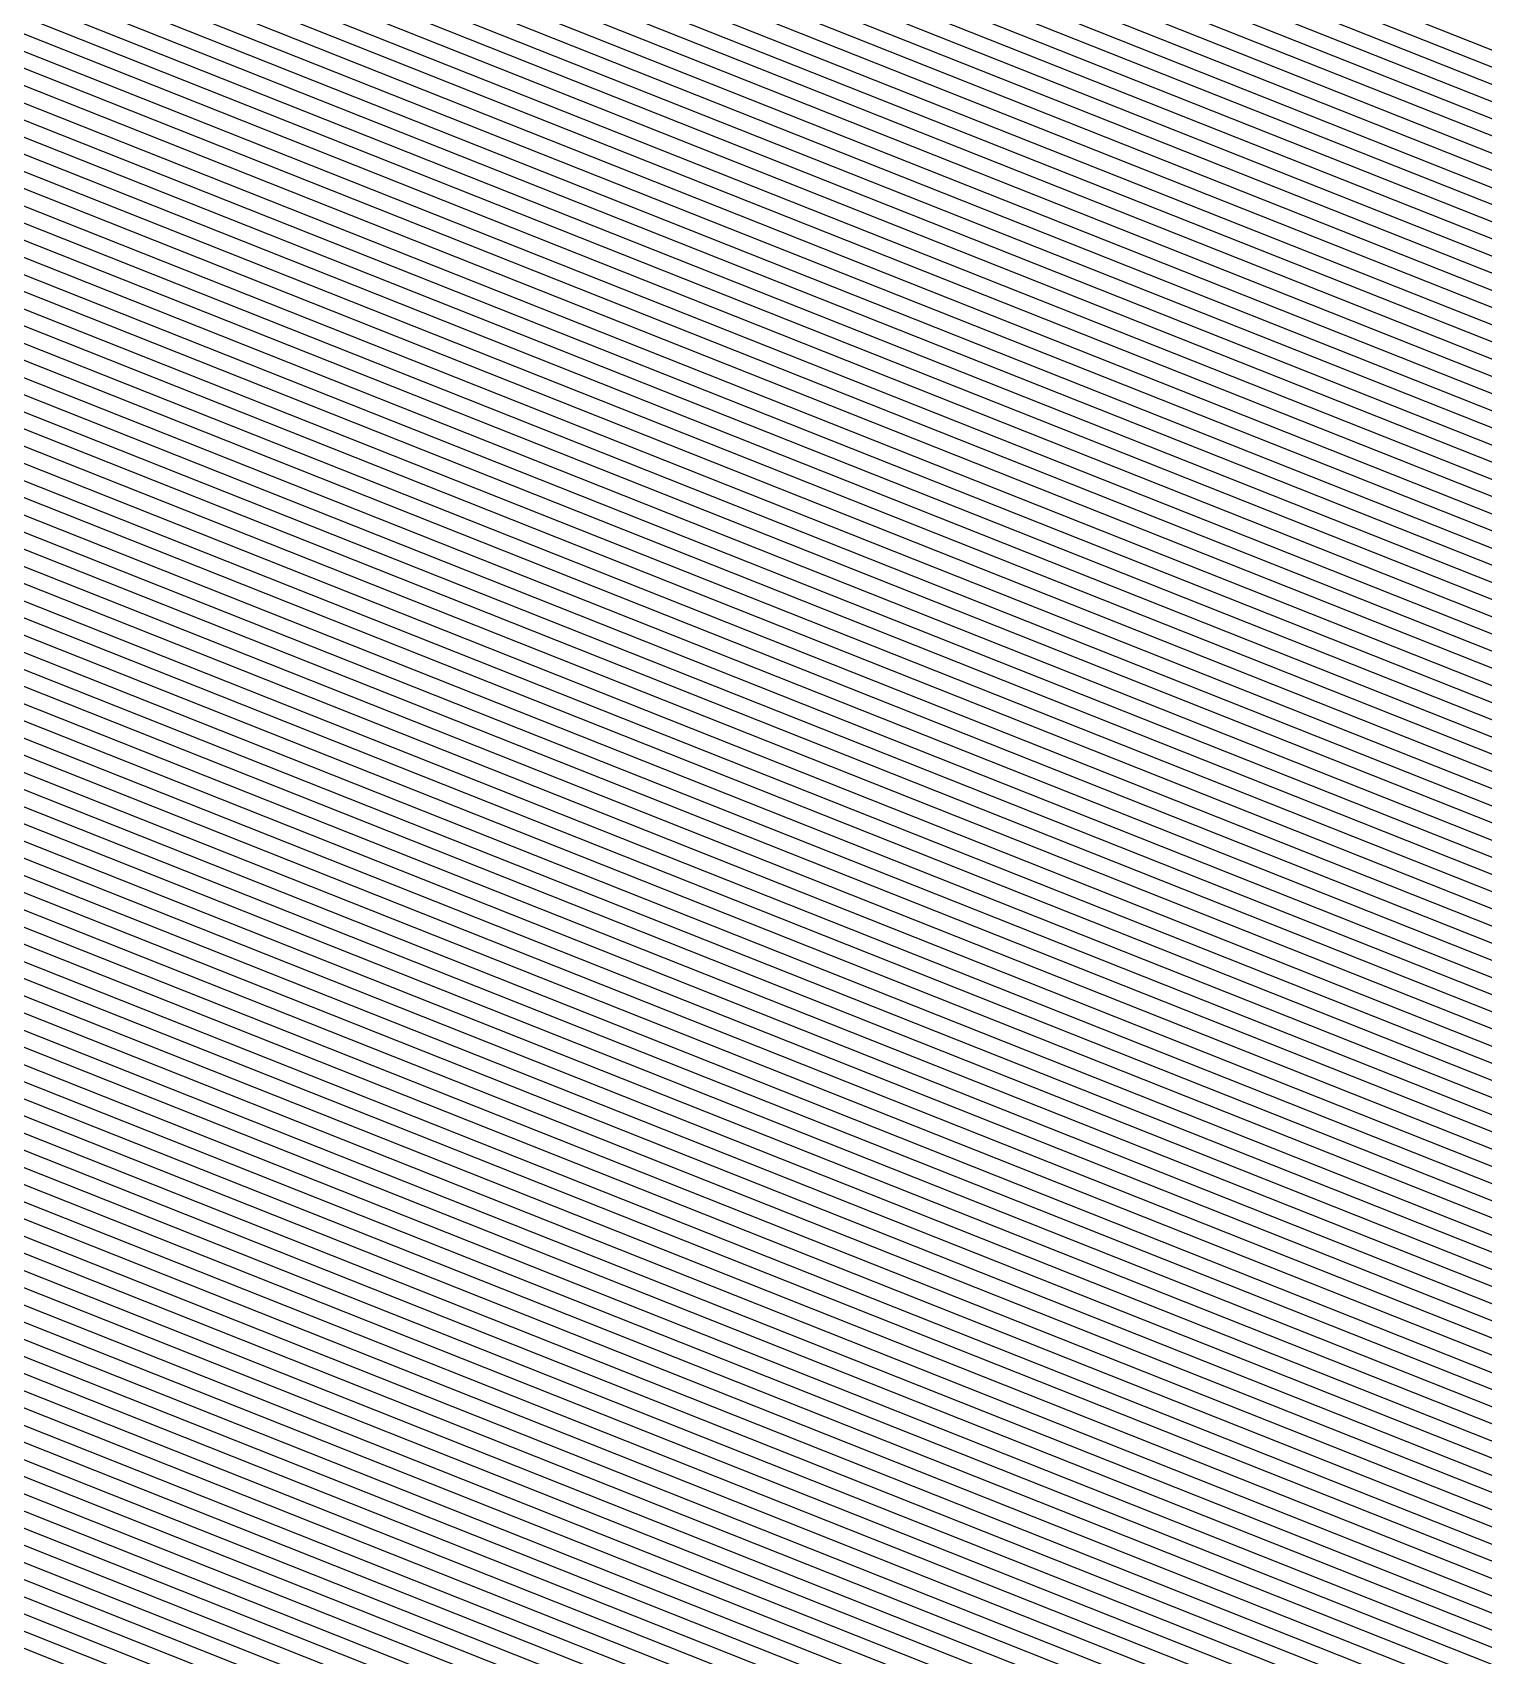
# Model space of a CAD drawing. Extents: x 7084 to 11035, y 13750 to 16729.
# Drawn here: x 8488.24 to 8531.48, y 14635.54 to 14683.9 of the extents above; entities that cross this region are included whole.
import ezdxf

# ---------------------------------------------------------------- set-up
doc = ezdxf.new("R2010")
doc.units = 0
doc.layers.add('Default', color=7, linetype='Continuous')

msp = doc.modelspace()

# ---------------------------------------------------------------- linework, layer by layer
at = {"layer": 'Default'}
for points in [[(9192.316, 15790.667), (9292.677, 15787.531), (9349.13, 15767.668), (9406.628, 15745.714), (9714.14, 15827.419), (9871.999, 15784.557), (10032.558, 15574.845), (10046.165, 15397.816), (10045.119, 15273.411), (10007.484, 15110.324), (9977.549, 14609.195), (9944.096, 14555.879), (9644.748, 14446.938), (9545.433, 14413.484), (9412.664, 14415.575), (9309.253, 14309.357), (8939.15, 14369.275), (8914.658, 14549.028), (8809.07, 14566.8), (8729.617, 14568.891), (8664.801, 14568.891), (8626.12, 14581.436), (8310.445, 14706.718)], [(9349.509, 15765.546), (9407.956, 15743.23), (9711.235, 15823.811), (9871.697, 15780.242), (10030.046, 15573.417), (10043.466, 15398.824), (10042.403, 15272.367), (10004.148, 15106.593), (9974.625, 14612.36), (9940.62, 14558.165), (9645.391, 14450.723), (9544.439, 14416.718), (9409.481, 14418.843), (9307.493, 14314.087), (8942.484, 14373.18), (8918.329, 14550.459), (8811.001, 14568.525), (8730.238, 14570.65), (8664.354, 14570.65), (8625.035, 14583.402), (8313.704, 14706.96)], [(9710.267, 15822.608), (9871.596, 15778.804), (10029.209, 15572.94), (10042.566, 15399.159), (10041.498, 15272.02), (10003.035, 15105.349), (9973.65, 14613.415), (9939.461, 14558.927), (9645.606, 14451.985), (9544.108, 14417.796), (9408.421, 14419.933), (9306.907, 14315.664), (8943.595, 14374.482), (8919.553, 14550.937), (8811.644, 14569.099), (8730.446, 14571.236), (8664.205, 14571.236), (8624.674, 14584.057), (8314.79, 14707.04)], [(9291.208, 15782.745), (9350.142, 15762.009), (9410.168, 15739.09), (9706.395, 15817.797), (9871.193, 15773.051), (10025.86, 15571.035), (10038.968, 15400.503), (10037.876, 15270.629), (9998.587, 15100.374), (9969.75, 14617.635), (9934.826, 14561.975), (9646.464, 14457.031), (9542.783, 14422.107), (9404.178, 14424.29), (9304.562, 14321.97), (8948.041, 14379.689), (8924.448, 14552.845), (8814.218, 14571.399), (8731.274, 14573.582), (8663.608, 14573.582), (8623.227, 14586.678), (8319.136, 14707.363)], [(9170.265, 15773.239), (9287.169, 15769.585), (9352.927, 15746.448), (9419.904, 15720.875), (9685.097, 15791.337), (9868.977, 15741.41), (10007.441, 15560.557), (10019.175, 15407.89), (10017.957, 15262.978), (9974.119, 15073.009), (9948.303, 14640.843), (9909.335, 14578.738), (9651.182, 14484.789), (9535.496, 14445.821), (9380.842, 14448.257), (9291.662, 14356.656), (8972.491, 14408.328), (8951.369, 14563.344), (8828.377, 14584.046), (8735.828, 14586.481), (8660.327, 14586.481), (8615.271, 14601.094), (8343.037, 14709.136)], [(9353.434, 15743.619), (9421.674, 15717.564), (9681.225, 15786.526), (9868.574, 15735.657), (10004.092, 15558.652), (10015.577, 15409.233), (10014.336, 15261.587), (9969.67, 15068.034), (9944.404, 14645.063), (9904.701, 14581.786), (9652.04, 14489.836), (9534.171, 14450.133), (9376.599, 14452.614), (9289.317, 14362.963), (8976.936, 14413.535), (8956.264, 14565.253), (8830.951, 14586.345), (8736.656, 14588.827), (8659.731, 14588.827), (8613.824, 14603.716), (8347.382, 14709.458)], [(8349.555, 14709.619), (8613.101, 14605.026), (8659.433, 14589.999), (8737.07, 14589.999), (8832.238, 14587.495), (8958.712, 14566.207), (8979.159, 14416.139), (9288.144, 14366.116), (9374.478, 14454.793), (9533.509, 14452.288), (9652.469, 14492.359), (9902.383, 14583.31), (9942.454, 14647.173), (9967.445, 15065.546), (10012.525, 15260.892), (10013.777, 15409.905), (10002.418, 15557.7), (9868.373, 15732.78), (9679.289, 15784.121), (9422.559, 15715.908), (9353.687, 15742.204)], [(9871.898, 15783.119), (10031.721, 15574.369), (10045.265, 15398.152), (10044.214, 15273.063), (10006.372, 15109.08), (9976.574, 14610.25), (9942.937, 14556.641), (9644.962, 14448.199), (9545.101, 14414.562), (9411.603, 14416.664), (9308.666, 14310.934), (8940.261, 14370.577), (8915.882, 14549.505), (8809.713, 14567.375), (8729.824, 14569.477), (8664.652, 14569.477), (8625.759, 14582.091), (8311.531, 14706.799)], [(9353.813, 15741.497), (9423.001, 15715.08), (9678.32, 15782.918), (9868.272, 15731.342), (10001.58, 15557.224), (10012.878, 15410.241), (10011.62, 15260.544), (9966.333, 15064.302), (9941.479, 14648.228), (9901.225, 14584.072), (9652.684, 14493.621), (9533.178, 14453.366), (9373.417, 14455.882), (9287.558, 14367.692), (8980.27, 14417.44), (8959.935, 14566.685), (8832.882, 14588.07), (8737.277, 14590.586), (8659.283, 14590.586), (8612.739, 14605.681), (8350.641, 14709.7)], [(9871.797, 15781.68), (10030.884, 15573.893), (10044.366, 15398.488), (10043.309, 15272.715), (10005.26, 15107.837), (9975.6, 14611.305), (9941.778, 14557.403), (9645.177, 14449.461), (9544.77, 14415.64), (9410.542, 14417.754), (9308.08, 14312.511), (8941.373, 14371.879), (8917.105, 14549.982), (8810.357, 14567.95), (8730.031, 14570.064), (8664.503, 14570.064), (8625.397, 14582.746), (8312.617, 14706.879)], [(9353.94, 15740.79), (9423.444, 15714.252), (9677.352, 15781.715), (9868.171, 15729.904), (10000.743, 15556.747), (10011.978, 15410.576), (10010.714, 15260.196), (9965.221, 15063.059), (9940.504, 14649.283), (9900.066, 14584.834), (9652.898, 14494.883), (9532.846, 14454.444), (9372.356, 14456.972), (9286.971, 14369.269), (8981.382, 14418.742), (8961.159, 14567.162), (8833.525, 14588.645), (8737.484, 14591.172), (8659.134, 14591.172), (8612.377, 14606.337), (8351.728, 14709.781)], [(9354.193, 15739.375), (9424.329, 15712.596), (9675.416, 15779.31), (9867.97, 15727.027), (9999.069, 15555.795), (10010.179, 15411.248), (10008.904, 15259.501), (9962.997, 15060.571), (9938.555, 14651.393), (9897.748, 14586.358), (9653.327, 14497.406), (9532.184, 14456.6), (9370.235, 14459.15), (9285.798, 14372.422), (8983.605, 14421.346), (8963.606, 14568.116), (8834.812, 14589.795), (8737.898, 14592.345), (8658.836, 14592.345), (8611.654, 14607.647), (8353.901, 14709.942)], [(9354.32, 15738.668), (9424.771, 15711.768), (9674.448, 15778.107), (9867.869, 15725.589), (9998.231, 15555.319), (10009.279, 15411.584), (10007.998, 15259.153), (9961.885, 15059.327), (9937.58, 14652.447), (9896.59, 14587.12), (9653.541, 14498.668), (9531.853, 14457.678), (9369.174, 14460.24), (9285.212, 14373.999), (8984.716, 14422.648), (8964.83, 14568.594), (8835.456, 14590.369), (8738.105, 14592.931), (8658.687, 14592.931), (8611.292, 14608.302), (8354.987, 14710.022)], [(9871.495, 15777.366), (10028.372, 15572.464), (10041.667, 15399.495), (10040.592, 15271.672), (10001.923, 15104.105), (9972.675, 14614.47), (9938.302, 14559.689), (9645.82, 14453.246), (9543.777, 14418.874), (9407.36, 14421.022), (9306.321, 14317.241), (8944.707, 14375.784), (8920.776, 14551.414), (8812.288, 14569.674), (8730.653, 14571.823), (8664.055, 14571.823), (8624.312, 14584.712), (8315.877, 14707.121)], [(9160.71, 15765.686), (9284.782, 15761.809), (9354.573, 15737.253), (9425.656, 15710.112), (9672.512, 15775.702), (9867.668, 15722.712), (9996.557, 15554.366), (10007.48, 15412.255), (10006.187, 15258.457), (9959.66, 15056.84), (9935.63, 14654.557), (9894.272, 14588.644), (9653.97, 14501.191), (9531.19, 14459.834), (9367.053, 14462.418), (9284.039, 14377.152), (8986.939, 14425.251), (8967.278, 14569.548), (8836.743, 14591.519), (8738.519, 14594.104), (8658.389, 14594.104), (8610.569, 14609.613), (8357.16, 14710.184)], [(9284.599, 15761.211), (9354.7, 15736.546), (9426.099, 15709.284), (9671.544, 15774.499), (9867.567, 15721.274), (9995.72, 15553.89), (10006.58, 15412.591), (10005.282, 15258.11), (9958.548, 15055.596), (9934.655, 14655.612), (9893.114, 14589.406), (9654.185, 14502.453), (9530.859, 14460.912), (9365.992, 14463.508), (9283.453, 14378.729), (8988.05, 14426.553), (8968.501, 14570.025), (8837.387, 14592.094), (8738.726, 14594.69), (8658.24, 14594.69), (8610.208, 14610.268), (8358.246, 14710.264)], [(9284.415, 15760.613), (9354.826, 15735.838), (9426.541, 15708.456), (9670.576, 15773.296), (9867.466, 15719.836), (9994.882, 15553.414), (10005.68, 15412.927), (10004.377, 15257.762), (9957.436, 15054.352), (9933.68, 14656.667), (9891.955, 14590.168), (9654.399, 14503.715), (9530.528, 14461.989), (9364.931, 14464.597), (9282.867, 14380.305), (8989.161, 14427.855), (8969.725, 14570.502), (8838.03, 14592.669), (8738.933, 14595.277), (8658.091, 14595.277), (8609.846, 14610.924), (8359.333, 14710.345)], [(9284.232, 15760.015), (9354.953, 15735.131), (9426.984, 15707.628), (9669.608, 15772.094), (9867.365, 15718.398), (9994.045, 15552.937), (10004.781, 15413.263), (10003.471, 15257.414), (9956.324, 15053.108), (9932.705, 14657.722), (9890.796, 14590.93), (9654.614, 14504.976), (9530.197, 14463.067), (9363.871, 14465.687), (9282.28, 14381.882), (8990.273, 14429.156), (8970.949, 14570.98), (8838.674, 14593.244), (8739.14, 14595.863), (8657.941, 14595.863), (8609.484, 14611.579), (8360.419, 14710.425)], [(9871.092, 15771.613), (10025.023, 15570.559), (10038.068, 15400.838), (10036.971, 15270.281), (9997.474, 15099.13), (9968.776, 14618.69), (9933.668, 14562.737), (9646.678, 14458.293), (9542.452, 14423.185), (9403.117, 14425.379), (9303.975, 14323.547), (8949.152, 14380.991), (8925.671, 14553.323), (8814.862, 14571.974), (8731.481, 14574.168), (8663.459, 14574.168), (8622.865, 14587.333), (8320.222, 14707.443)], [(9284.048, 15759.416), (9355.079, 15734.424), (9427.426, 15706.8), (9668.64, 15770.891), (9867.265, 15716.959), (9993.208, 15552.461), (10003.881, 15413.599), (10002.566, 15257.066), (9955.211, 15051.864), (9931.731, 14658.777), (9889.638, 14591.692), (9654.828, 14506.238), (9529.866, 14464.145), (9362.81, 14466.776), (9281.694, 14383.459), (8991.384, 14430.458), (8972.172, 14571.457), (8839.317, 14593.819), (8739.347, 14596.449), (8657.792, 14596.449), (8609.123, 14612.234), (8361.505, 14710.506)], [(9283.864, 15758.818), (9355.206, 15733.717), (9427.869, 15705.973), (9667.672, 15769.688), (9867.164, 15715.521), (9992.371, 15551.985), (10002.982, 15413.934), (10001.66, 15256.719), (9954.099, 15050.62), (9930.756, 14659.832), (9888.479, 14592.454), (9655.043, 14507.5), (9529.534, 14465.223), (9361.749, 14467.865), (9281.108, 14385.035), (8992.495, 14431.76), (8973.396, 14571.934), (8839.961, 14594.393), (8739.554, 14597.036), (8657.643, 14597.036), (8608.761, 14612.889), (8362.592, 14710.587)], [(9870.891, 15768.736), (10023.349, 15569.606), (10036.269, 15401.51), (10035.16, 15269.585), (9995.25, 15096.642), (9966.826, 14620.8), (9931.35, 14564.261), (9647.107, 14460.817), (9541.789, 14425.341), (9400.996, 14427.558), (9302.803, 14326.7), (8951.375, 14383.594), (8928.119, 14554.277), (8816.149, 14573.123), (8731.895, 14575.341), (8663.161, 14575.341), (8622.142, 14588.644), (8322.395, 14707.605)], [(9283.497, 15757.622), (9355.459, 15732.302), (9428.754, 15704.317), (9665.735, 15767.283), (9866.963, 15712.645), (9990.696, 15551.032), (10001.182, 15414.606), (9999.85, 15256.023), (9951.875, 15048.133), (9928.806, 14661.942), (9886.162, 14593.978), (9655.472, 14510.023), (9528.872, 14467.379), (9359.628, 14470.044), (9279.935, 14388.188), (8994.718, 14434.363), (8975.844, 14572.888), (8841.248, 14595.543), (8739.968, 14598.208), (8657.345, 14598.208), (8608.038, 14614.2), (8364.765, 14710.748)], [(9870.689, 15765.86), (10021.674, 15568.654), (10034.469, 15402.182), (10033.349, 15268.89), (9993.026, 15094.154), (9964.876, 14622.91), (9929.033, 14565.785), (9647.536, 14463.34), (9541.127, 14427.497), (9398.874, 14429.737), (9301.63, 14329.854), (8953.598, 14386.198), (8930.566, 14555.232), (8817.436, 14574.273), (8732.309, 14576.513), (8662.862, 14576.513), (8621.419, 14589.955), (8324.568, 14707.766)], [(9663.799, 15764.877), (9866.761, 15709.768), (9989.022, 15550.08), (9999.383, 15415.278), (9998.039, 15255.328), (9949.651, 15045.645), (9926.856, 14664.052), (9883.844, 14595.502), (9655.901, 14512.547), (9528.209, 14469.535), (9357.506, 14472.223), (9278.762, 14391.342), (8996.941, 14436.967), (8978.291, 14573.843), (8842.535, 14596.693), (8740.382, 14599.381), (8657.047, 14599.381), (8607.314, 14615.511), (8366.937, 14710.909)], [(9870.589, 15764.421), (10020.837, 15568.178), (10033.57, 15402.517), (10032.444, 15268.542), (9991.914, 15092.911), (9963.901, 14623.964), (9927.874, 14566.546), (9647.751, 14464.602), (9540.796, 14428.575), (9397.814, 14430.826), (9301.044, 14331.43), (8954.709, 14387.5), (8931.79, 14555.709), (8818.08, 14574.848), (8732.516, 14577.1), (8662.713, 14577.1), (8621.057, 14590.61), (8325.654, 14707.846)], [(9282.946, 15755.827), (9355.839, 15730.18), (9430.081, 15701.833), (9662.831, 15763.674), (9866.66, 15708.33), (9988.185, 15549.603), (9998.483, 15415.613), (9997.133, 15254.98), (9948.538, 15044.401), (9925.881, 14665.107), (9882.686, 14596.264), (9656.115, 14513.808), (9527.878, 14470.613), (9356.446, 14473.312), (9278.176, 14392.918), (8998.052, 14438.269), (8979.515, 14574.32), (8843.179, 14597.268), (8740.589, 14599.967), (8656.898, 14599.967), (8606.953, 14616.166), (8368.024, 14710.99)], [(9870.488, 15762.983), (10020, 15567.701), (10032.67, 15402.853), (10031.538, 15268.194), (9990.801, 15091.667), (9962.926, 14625.019), (9926.715, 14567.308), (9647.965, 14465.863), (9540.464, 14429.653), (9396.753, 14431.916), (9300.457, 14333.007), (8955.82, 14388.802), (8933.014, 14556.186), (8818.723, 14575.423), (8732.723, 14577.686), (8662.564, 14577.686), (8620.696, 14591.265), (8326.741, 14707.927)], [(9282.763, 15755.229), (9355.966, 15729.473), (9430.524, 15701.005), (9661.863, 15762.472), (9866.56, 15706.892), (9987.347, 15549.127), (9997.584, 15415.949), (9996.228, 15254.632), (9947.426, 15043.157), (9924.906, 14666.161), (9881.527, 14597.026), (9656.33, 14515.07), (9527.547, 14471.69), (9355.385, 14474.402), (9277.59, 14394.495), (8999.164, 14439.571), (8980.738, 14574.797), (8843.822, 14597.843), (8740.796, 14600.554), (8656.748, 14600.554), (8606.591, 14616.821), (8369.11, 14711.07)], [(9870.387, 15761.545), (10019.162, 15567.225), (10031.77, 15403.189), (10030.633, 15267.847), (9989.689, 15090.423), (9961.951, 14626.074), (9925.557, 14568.07), (9648.18, 14467.125), (9540.133, 14430.73), (9395.692, 14433.005), (9299.871, 14334.583), (8956.932, 14390.103), (8934.237, 14556.663), (8819.367, 14575.998), (8732.93, 14578.272), (8662.415, 14578.272), (8620.334, 14591.92), (8327.827, 14708.008)], [(9282.029, 15752.836), (9356.472, 15726.643), (9432.294, 15697.693), (9657.991, 15757.661), (9866.157, 15701.139), (9983.998, 15547.222), (9993.985, 15417.292), (9992.606, 15253.241), (9942.977, 15038.182), (9921.007, 14670.381), (9876.892, 14600.073), (9657.188, 14520.117), (9526.222, 14476.002), (9351.142, 14478.759), (9275.244, 14400.801), (9003.609, 14444.778), (8985.633, 14576.706), (8846.396, 14600.142), (8741.624, 14602.899), (8656.152, 14602.899), (8605.144, 14619.442), (8373.456, 14711.393)], [(9281.845, 15752.238), (9356.599, 15725.936), (9432.737, 15696.865), (9657.023, 15756.458), (9866.056, 15699.701), (9983.161, 15546.746), (9993.085, 15417.628), (9991.701, 15252.893), (9941.865, 15036.938), (9920.032, 14671.436), (9875.734, 14600.835), (9657.402, 14521.378), (9525.891, 14477.08), (9350.081, 14479.849), (9274.658, 14402.378), (9004.721, 14446.079), (8986.857, 14577.183), (8847.04, 14600.717), (8741.831, 14603.486), (8656.003, 14603.486), (8604.783, 14620.098), (8374.542, 14711.473)], [(8375.629, 14711.554), (8604.421, 14620.753), (8655.854, 14604.072), (8742.038, 14604.072), (8847.684, 14601.292), (8988.081, 14577.661), (9005.832, 14447.381), (9274.071, 14403.955), (9349.021, 14480.938), (9525.56, 14478.158), (9657.616, 14522.64), (9874.575, 14601.597), (9919.057, 14672.491), (9940.753, 15035.694), (9990.796, 15252.546), (9992.186, 15417.964), (9982.324, 15546.27), (9865.955, 15698.262), (9656.055, 15755.255), (9433.179, 15696.037), (9356.725, 15725.229), (9281.661, 15751.64)], [(8333.259, 14708.411), (8618.526, 14595.197), (8661.669, 14581.204), (8733.965, 14581.204), (8822.585, 14578.872), (8940.356, 14559.049), (8962.489, 14396.612), (9296.939, 14342.467), (9390.389, 14438.452), (9538.477, 14436.12), (9649.252, 14473.434), (9919.763, 14571.88), (9957.077, 14631.349), (9984.128, 15084.204), (10026.106, 15266.108), (10027.272, 15404.868), (10014.976, 15564.844), (9869.884, 15754.354)], [(9281.478, 15751.042), (9356.852, 15724.521), (9433.622, 15695.209), (9655.086, 15754.052), (9865.855, 15696.824), (9981.487, 15545.793), (9991.286, 15418.3), (9989.89, 15252.198), (9939.641, 15034.451), (9918.082, 14673.546), (9873.416, 14602.359), (9657.831, 14523.902), (9525.229, 14479.236), (9347.96, 14482.027), (9273.485, 14405.531), (9006.943, 14448.683), (8989.304, 14578.138), (8848.327, 14601.867), (8742.245, 14604.658), (8655.705, 14604.658), (8604.059, 14621.408), (8376.715, 14711.634)], [(9869.783, 15752.916), (10014.139, 15564.368), (10026.372, 15405.204), (10025.201, 15265.76), (9983.016, 15082.96), (9956.102, 14632.404), (9918.605, 14572.642), (9649.466, 14474.695), (9538.146, 14437.198), (9389.328, 14439.541), (9296.353, 14344.043), (8963.6, 14397.914), (8941.58, 14559.526), (8823.228, 14579.447), (8734.172, 14581.791), (8661.52, 14581.791), (8618.164, 14595.852), (8334.345, 14708.491)], [(9281.294, 15750.444), (9356.978, 15723.814), (9434.064, 15694.381), (9654.118, 15752.85), (9865.754, 15695.386), (9980.649, 15545.317), (9990.386, 15418.636), (9988.985, 15251.85), (9938.529, 15033.207), (9917.107, 14674.601), (9872.258, 14603.121), (9658.045, 14525.164), (9524.897, 14480.314), (9346.899, 14483.117), (9272.899, 14407.108), (9008.055, 14449.985), (8990.528, 14578.615), (8848.971, 14602.442), (8742.452, 14605.245), (8655.555, 14605.245), (8603.698, 14622.063), (8377.801, 14711.715)], [(9281.111, 15749.846), (9357.105, 15723.107), (9434.507, 15693.553), (9653.15, 15751.647), (9865.653, 15693.948), (9979.812, 15544.841), (9989.487, 15418.971), (9988.079, 15251.502), (9937.417, 15031.963), (9916.133, 14675.656), (9871.099, 14603.883), (9658.26, 14526.425), (9524.566, 14481.392), (9345.839, 14484.206), (9272.312, 14408.685), (9009.166, 14451.286), (8991.752, 14579.092), (8849.614, 14603.016), (8742.659, 14605.831), (8655.406, 14605.831), (8603.336, 14622.719), (8378.888, 14711.795)], [(9280.927, 15749.247), (9357.232, 15722.4), (9434.949, 15692.726), (9652.182, 15750.444), (9865.552, 15692.509), (9978.975, 15544.365), (9988.587, 15419.307), (9987.174, 15251.155), (9936.304, 15030.719), (9915.158, 14676.711), (9869.94, 14604.645), (9658.474, 14527.687), (9524.235, 14482.469), (9344.778, 14485.296), (9271.726, 14410.261), (9010.277, 14452.588), (8992.976, 14579.569), (8850.258, 14603.591), (8742.866, 14606.417), (8655.257, 14606.417), (8602.974, 14623.374), (8379.974, 14711.876)], [(9357.485, 15720.985), (9435.834, 15691.07), (9650.246, 15748.039), (9865.351, 15689.633), (9977.301, 15543.412), (9986.788, 15419.979), (9985.363, 15250.459), (9934.08, 15028.231), (9913.208, 14678.821), (9867.623, 14606.169), (9658.903, 14530.21), (9523.572, 14484.625), (9342.656, 14487.474), (9270.553, 14413.414), (9012.5, 14455.192), (8995.423, 14580.524), (8851.545, 14604.741), (8743.28, 14607.59), (8654.959, 14607.59), (8602.251, 14624.685), (8382.147, 14712.037)], [(9869.38, 15747.163), (10010.79, 15562.463), (10022.774, 15406.547), (10021.579, 15264.369), (9978.567, 15077.985), (9952.203, 14636.624), (9913.97, 14575.69), (9650.324, 14479.742), (9536.821, 14441.509), (9385.085, 14443.899), (9294.007, 14350.35), (8968.045, 14403.121), (8946.474, 14561.435), (8825.802, 14581.746), (8735, 14584.136), (8660.924, 14584.136), (8616.717, 14598.473), (8338.691, 14708.814)], [(9869.279, 15745.724), (10009.953, 15561.986), (10021.874, 15406.883), (10020.674, 15264.021), (9977.455, 15076.741), (9951.228, 14637.678), (9912.811, 14576.452), (9650.539, 14481.004), (9536.49, 14442.587), (9384.024, 14444.988), (9293.421, 14351.926), (8969.157, 14404.423), (8947.698, 14561.913), (8826.446, 14582.321), (8735.207, 14584.722), (8660.775, 14584.722), (8616.356, 14599.129), (8339.777, 14708.894)], [(8388.665, 14712.521), (8600.081, 14628.616), (8654.064, 14611.108), (8744.522, 14611.108), (8855.406, 14608.19), (9002.765, 14583.387), (9019.168, 14463.002), (9267.035, 14422.874), (9336.292, 14494.011), (9521.585, 14491.093), (9660.19, 14537.781), (9860.671, 14610.741), (9907.359, 14685.15), (9927.407, 15020.768), (9979.931, 15248.373), (9981.39, 15421.994), (9972.277, 15540.554), (9864.747, 15681.003), (9644.438, 15740.822), (9438.489, 15686.102), (9358.244, 15716.741), (9279.458, 15744.462)], [(9869.179, 15744.286), (10009.115, 15561.51), (10020.975, 15407.219), (10019.768, 15263.674), (9976.343, 15075.497), (9950.253, 14638.733), (9911.653, 14577.214), (9650.753, 14482.266), (9536.159, 14443.665), (9382.964, 14446.078), (9292.835, 14353.503), (8970.268, 14405.725), (8948.922, 14562.39), (8827.09, 14582.896), (8735.414, 14585.309), (8660.626, 14585.309), (8615.994, 14599.784), (8340.864, 14708.975)], [(9357.991, 15718.156), (9437.604, 15687.758), (9646.374, 15743.228), (9864.948, 15683.88), (9973.952, 15541.507), (9983.189, 15421.322), (9981.742, 15249.068), (9929.631, 15023.256), (9909.309, 14683.04), (9862.988, 14609.217), (9659.761, 14535.257), (9522.248, 14488.937), (9338.414, 14491.832), (9268.208, 14419.721), (9016.946, 14460.399), (9000.318, 14582.433), (8854.119, 14607.041), (8744.108, 14609.935), (8654.362, 14609.935), (8600.804, 14627.306), (8386.493, 14712.36)], [(9869.078, 15742.848), (10008.278, 15561.034), (10020.075, 15407.554), (10018.863, 15263.326), (9975.231, 15074.253), (9949.278, 14639.788), (9910.494, 14577.976), (9650.968, 14483.527), (9535.827, 14444.743), (9381.903, 14447.167), (9292.248, 14355.079), (8971.38, 14407.026), (8950.146, 14562.867), (8827.733, 14583.471), (8735.621, 14585.895), (8660.476, 14585.895), (8615.632, 14600.439), (8341.95, 14709.055)], [(9278.357, 15740.873), (9359.004, 15712.497), (9441.144, 15681.134), (9638.629, 15733.606), (9864.142, 15672.374), (9967.254, 15537.697), (9975.992, 15424.008), (9974.498, 15246.286), (9920.734, 15013.305), (9901.51, 14691.48), (9853.719, 14615.313), (9661.477, 14545.351), (9519.598, 14497.56), (9329.928, 14500.547), (9263.517, 14432.334), (9025.836, 14470.813), (9010.108, 14586.251), (8859.268, 14611.639), (8745.764, 14614.626), (8653.169, 14614.626), (8597.911, 14632.548), (8395.184, 14713.004)], [(8406.048, 14713.81), (8594.295, 14639.101), (8651.678, 14620.49), (8747.834, 14620.49), (8865.703, 14617.388), (9022.345, 14591.023), (9036.95, 14483.831), (9257.654, 14448.1), (9319.321, 14511.441), (9516.286, 14508.339), (9663.622, 14557.968), (9842.132, 14622.933), (9891.761, 14702.029), (9909.612, 15000.867), (9965.444, 15242.808), (9966.995, 15427.366), (9958.881, 15532.934), (9863.135, 15657.991), (9628.948, 15721.579), (9445.57, 15672.855), (9360.27, 15705.424), (9276.521, 15734.891), (9127.634, 15739.544)], [(9277.806, 15739.078), (9359.384, 15710.375), (9442.472, 15678.651), (9635.725, 15729.998), (9863.84, 15668.059), (9964.742, 15536.268), (9973.293, 15425.016), (9971.782, 15245.243), (9917.397, 15009.574), (9898.585, 14694.644), (9850.243, 14617.599), (9662.12, 14549.136), (9518.604, 14500.794), (9326.746, 14503.815), (9261.758, 14437.064), (9029.171, 14474.718), (9013.779, 14587.682), (8861.198, 14613.364), (8746.385, 14616.385), (8652.722, 14616.385), (8596.826, 14634.514), (8398.443, 14713.246)], [(8352.765, 15154.073), (8419.612, 14969.723), (8430.911, 14863.193), (8401.857, 14764.734), (8417.998, 14714.697), (8590.316, 14646.309), (8650.038, 14626.94), (8750.111, 14626.94), (8872.782, 14623.712), (9035.806, 14596.272), (9049.175, 14498.15), (9251.204, 14465.443), (9307.653, 14523.424), (9512.642, 14520.196), (9665.981, 14571.847), (9829.386, 14631.315), (9881.037, 14713.633), (9897.378, 14987.185), (9955.485, 15238.983), (9957.099, 15431.06), (9949.672, 15527.695), (9862.027, 15642.171), (9618.299, 15708.349)], [(9600.874, 15686.699), (9860.214, 15616.282), (9934.601, 15519.123), (9940.906, 15437.104), (9939.188, 15232.724), (9877.359, 14964.796), (9863.49, 14732.622), (9808.53, 14645.03), (9669.842, 14594.557), (9506.681, 14539.598), (9288.56, 14543.033), (9240.649, 14493.822), (9069.18, 14521.582), (9057.833, 14604.862), (8884.367, 14634.059), (8753.838, 14637.494), (8647.354, 14637.494), (8583.807, 14658.104), (8437.553, 14716.148), (8420.378, 14769.39), (8451.293, 14874.156), (8439.271, 14987.51), (8382.535, 15143.975)], [(8391.925, 14712.763), (8598.996, 14630.582), (8653.617, 14612.867), (8745.143, 14612.867), (8857.337, 14609.915), (9006.436, 14584.819), (9022.502, 14466.908), (9265.276, 14427.604), (9333.11, 14497.279), (9520.592, 14494.326), (9660.834, 14541.566), (9857.195, 14613.027), (9904.434, 14688.315), (9924.07, 15017.037), (9977.215, 15247.329), (9978.691, 15423.001), (9969.765, 15539.126)], [(8364.342, 15150.146), (8427.257, 14976.64), (8438.837, 14867.457), (8409.06, 14766.544), (8425.603, 14715.261), (8587.785, 14650.896), (8648.994, 14631.044), (8751.561, 14631.044), (8877.287, 14627.736), (9044.372, 14599.613), (9056.955, 14507.263), (9247.099, 14476.479), (9300.228, 14531.05), (9510.324, 14527.741), (9667.482, 14580.679), (9821.276, 14636.648), (9874.213, 14721.018), (9889.593, 14978.478), (9949.147, 15236.549), (9950.802, 15433.411)], [(9954.4, 15432.067), (9952.769, 15237.94), (9894.041, 14983.454), (9878.113, 14716.798), (9825.91, 14633.6), (9666.624, 14575.632), (9511.649, 14523.429), (9304.471, 14526.692), (9249.445, 14470.173), (9052.509, 14502.055), (9039.477, 14597.704), (8874.713, 14625.436), (8750.733, 14628.699), (8649.59, 14628.699), (8589.232, 14648.275), (8421.257, 14714.939), (8404.944, 14765.51), (8434.308, 14865.02), (8422.889, 14972.688), (8357.726, 15152.39)], [(9965.196, 15428.038), (9963.634, 15242.113), (9907.388, 14998.38), (9889.811, 14704.139), (9839.815, 14624.457), (9664.051, 14560.491), (9515.623, 14510.495), (9317.199, 14513.62), (9256.481, 14451.253), (9039.173, 14486.434), (9024.792, 14591.977), (8866.99, 14618.538), (8748.248, 14621.663), (8651.38, 14621.663), (8593.571, 14640.411), (8408.22, 14713.971), (8392.597, 14762.406), (8420.72, 14857.712), (8409.783, 14960.83), (8337.88, 15159.122)], [(10008.379, 15411.92), (10007.093, 15258.805), (9960.772, 15058.083), (9936.605, 14653.502), (9895.431, 14587.882), (9653.756, 14499.929), (9531.522, 14458.756), (9368.114, 14461.329), (9284.626, 14375.576), (8985.827, 14423.949), (8966.054, 14569.071), (8836.099, 14590.944), (8738.312, 14593.518), (8658.538, 14593.518), (8610.931, 14608.958), (8356.073, 14710.103)], [(8755.494, 14642.185), (8646.161, 14642.185), (8580.913, 14663.346), (8446.244, 14716.792), (8428.61, 14771.459), (8460.352, 14879.028), (8448.008, 14995.415), (8395.766, 15139.487), (8402.819, 15227.659)], [(9671.772, 14605.913), (9503.7, 14549.299), (9279.014, 14552.837), (9235.372, 14508.012), (9079.182, 14533.298), (9068.846, 14609.157), (8890.159, 14639.233), (8755.701, 14642.771), (8646.011, 14642.771), (8580.552, 14664.001), (8447.331, 14716.873), (8429.639, 14771.717), (8461.484, 14879.638), (8449.1, 14996.404), (8397.42, 15138.926), (8404.496, 15227.385)], [(9662.764, 14552.921), (9517.611, 14504.027), (9323.564, 14507.083), (9259.999, 14441.794), (9032.505, 14478.624), (9017.45, 14589.114), (8863.129, 14615.089), (8747.006, 14618.144), (8652.275, 14618.144), (8595.741, 14636.48), (8401.702, 14713.488), (8386.423, 14760.854), (8413.926, 14854.057), (8403.23, 14954.901), (8327.956, 15162.488)], [(9662.978, 14554.183), (9517.279, 14505.105), (9322.503, 14508.173), (9259.413, 14443.37), (9033.616, 14479.925), (9018.674, 14589.591), (8863.773, 14615.663), (8747.213, 14618.731), (8652.126, 14618.731), (8595.38, 14637.135), (8402.788, 14713.569), (8387.452, 14761.112), (8415.058, 14854.666), (8404.322, 14955.889), (8329.61, 15161.927)], [(8747.42, 14619.317), (8651.976, 14619.317), (8595.018, 14637.79), (8403.875, 14713.649), (8388.481, 14761.371), (8416.19, 14855.276), (8405.414, 14956.877), (8331.264, 15161.366)], [(8865.06, 14616.813), (8747.627, 14619.903), (8651.827, 14619.903), (8594.656, 14638.445), (8404.961, 14713.73), (8389.51, 14761.63), (8417.323, 14855.885), (8406.506, 14957.865), (8332.918, 15160.805)], [(8336.226, 15159.683), (8408.691, 14959.842), (8419.587, 14857.103), (8391.568, 14762.147), (8407.134, 14713.891), (8593.933, 14639.756), (8651.529, 14621.076), (8748.041, 14621.076), (8866.347, 14617.963), (9023.569, 14591.5), (9038.062, 14485.132)], [(9664.265, 14561.753), (9515.292, 14511.573), (9316.139, 14514.709), (9255.895, 14452.83), (9040.284, 14487.736), (9026.016, 14592.454), (8867.634, 14619.113), (8748.455, 14622.249), (8651.231, 14622.249), (8593.21, 14641.067), (8409.307, 14714.052), (8393.625, 14762.664), (8421.852, 14858.321), (8410.875, 14961.818), (8339.533, 15158.561)], [(8341.187, 15158), (8411.967, 14962.806), (8422.984, 14858.93), (8394.654, 14762.923), (8410.393, 14714.133), (8592.848, 14641.722), (8651.082, 14622.835), (8748.662, 14622.835), (8868.278, 14619.688), (9027.24, 14592.932), (9041.396, 14489.038)], [(9836.338, 14626.743), (9664.694, 14564.276), (9514.63, 14513.728), (9314.017, 14516.888), (9254.722, 14455.983), (9042.507, 14490.34), (9028.463, 14593.409), (8868.921, 14620.262), (8748.869, 14623.422), (8650.933, 14623.422), (8592.486, 14642.377), (8411.48, 14714.213), (8395.683, 14763.182), (8424.117, 14859.539), (8413.059, 14963.794), (8342.841, 15157.439)], [(8869.565, 14620.837), (8749.076, 14624.008), (8650.783, 14624.008), (8592.125, 14643.032), (8412.566, 14714.294), (8396.712, 14763.44), (8425.249, 14860.148), (8414.151, 14964.782), (8344.495, 15156.878)], [(8650.634, 14624.594), (8591.763, 14643.688), (8413.652, 14714.374), (8397.741, 14763.699), (8426.381, 14860.757), (8415.244, 14965.771), (8346.149, 15156.317)], [(9665.338, 14568.062), (9513.636, 14516.962), (9310.835, 14520.156), (9252.963, 14460.713), (9045.841, 14494.245), (9032.135, 14594.84), (8870.852, 14621.987), (8749.49, 14625.181), (8650.485, 14625.181), (8591.401, 14644.343), (8414.739, 14714.455), (8398.77, 14763.958), (8427.514, 14861.366), (8416.336, 14966.759), (8347.803, 15155.756)], [(8349.457, 15155.195), (8417.428, 14967.747), (8428.646, 14861.975), (8399.799, 14764.216), (8415.825, 14714.536), (8591.04, 14644.998), (8650.336, 14625.767), (8749.697, 14625.767), (8871.495, 14622.562), (9033.358, 14595.318), (9046.952, 14495.547), (9252.376, 14462.29), (9309.774, 14521.245), (9513.305, 14518.04), (9665.552, 14569.323)], [(9665.767, 14570.585), (9512.974, 14519.118), (9308.714, 14522.335), (9251.79, 14463.866), (9048.064, 14496.848), (9034.582, 14595.795), (8872.139, 14623.137), (8749.904, 14626.353), (8650.187, 14626.353), (8590.678, 14645.654), (8416.912, 14714.616), (8400.828, 14764.475), (8429.778, 14862.584), (8418.52, 14968.735), (8351.111, 15154.634)], [(9666.195, 14573.108), (9512.311, 14521.274), (9306.592, 14524.513), (9250.617, 14467.019), (9050.287, 14499.452), (9037.029, 14596.749), (8873.426, 14624.286), (8750.318, 14627.526), (8649.889, 14627.526), (8589.955, 14646.964), (8419.084, 14714.777), (8402.886, 14764.992), (8432.043, 14863.802), (8420.704, 14970.711), (8354.418, 15153.512)], [(9666.41, 14574.37), (9511.98, 14522.352), (9305.531, 14525.603), (9250.031, 14468.596), (9051.398, 14500.754), (9038.253, 14597.226), (8874.07, 14624.861), (8750.526, 14628.112), (8649.74, 14628.112), (8589.593, 14647.619), (8420.171, 14714.858), (8403.915, 14765.251), (8433.176, 14864.411), (8421.796, 14971.7), (8356.072, 15152.951)], [(8649.441, 14629.285), (8588.87, 14648.93), (8422.344, 14715.019), (8405.973, 14765.768), (8435.44, 14865.629), (8423.981, 14973.676), (8359.38, 15151.829)], [(8876, 14626.586), (8751.147, 14629.871), (8649.292, 14629.871), (8588.508, 14649.585), (8423.43, 14715.1), (8407.002, 14766.027), (8436.573, 14866.238), (8425.073, 14974.664), (8361.034, 15151.268)], [(9667.268, 14579.417), (9510.655, 14526.663), (9301.289, 14529.96), (9247.686, 14474.903), (9055.843, 14505.961), (9043.148, 14599.135), (8876.644, 14627.161), (8751.354, 14630.458), (8649.143, 14630.458), (8588.147, 14650.241), (8424.516, 14715.18), (8408.031, 14766.286), (8437.705, 14866.847), (8426.165, 14975.652), (8362.688, 15150.707)], [(8648.845, 14631.631), (8587.423, 14651.551), (8426.689, 14715.342), (8410.089, 14766.803), (8439.97, 14868.066), (8428.349, 14977.629), (8365.996, 15149.585)], [(8878.575, 14628.885), (8751.975, 14632.217), (8648.696, 14632.217), (8587.062, 14652.206), (8427.776, 14715.422), (8411.118, 14767.062), (8441.102, 14868.675), (8429.441, 14978.617), (8367.65, 15149.024)], [(9668.126, 14584.464), (9509.33, 14530.975), (9297.046, 14534.318), (9245.34, 14481.209), (9060.289, 14511.168), (9048.043, 14601.044), (8879.218, 14629.46), (8752.182, 14632.803), (8648.547, 14632.803), (8586.7, 14652.862), (8428.862, 14715.503), (8412.147, 14767.32), (8442.234, 14869.284), (8430.534, 14979.605), (8369.303, 15148.463)], [(9668.34, 14585.725), (9508.999, 14532.053), (9295.985, 14535.407), (9244.754, 14482.786), (9061.4, 14512.47), (9049.267, 14601.521), (8879.862, 14630.035), (8752.389, 14633.39), (8648.397, 14633.39), (8586.338, 14653.517), (8429.948, 14715.583), (8413.176, 14767.579), (8443.367, 14869.893), (8431.626, 14980.593), (8370.957, 15147.902)], [(9668.555, 14586.987), (9508.668, 14533.131), (9294.924, 14536.497), (9244.167, 14484.362), (9062.512, 14513.771), (9050.49, 14601.999), (8880.505, 14630.61), (8752.596, 14633.976), (8648.248, 14633.976), (8585.977, 14654.172), (8431.035, 14715.664), (8414.205, 14767.838), (8444.499, 14870.502), (8432.718, 14981.581), (8372.611, 15147.341)], [(9668.769, 14588.249), (9508.337, 14534.208), (9293.864, 14537.586), (9243.581, 14485.939), (9063.623, 14515.073), (9051.714, 14602.476), (8881.149, 14631.185), (8752.803, 14634.562), (8648.099, 14634.562), (8585.615, 14654.828), (8432.121, 14715.745), (8415.234, 14768.096), (8445.631, 14871.111), (8433.81, 14982.569), (8374.265, 15146.78)], [(9668.984, 14589.511), (9508.005, 14535.286), (9292.803, 14538.675), (9242.995, 14487.516), (9064.734, 14516.375), (9052.938, 14602.953), (8881.792, 14631.76), (8753.01, 14635.149), (8647.95, 14635.149), (8585.253, 14655.483), (8433.208, 14715.825), (8416.263, 14768.355), (8446.764, 14871.72), (8434.902, 14983.557), (8375.919, 15146.219)], [(9669.198, 14590.772), (9507.674, 14536.364), (9291.742, 14539.765), (9242.408, 14489.092), (9065.846, 14517.677), (9054.161, 14603.43), (8882.436, 14632.335), (8753.217, 14635.735), (8647.801, 14635.735), (8584.892, 14656.138), (8434.294, 14715.906), (8417.292, 14768.614), (8447.896, 14872.329), (8435.994, 14984.546), (8377.573, 15145.658)], [(8753.424, 14636.321), (8647.652, 14636.321), (8584.53, 14656.793), (8435.38, 14715.986), (8418.32, 14768.872), (8449.028, 14872.938), (8437.086, 14985.534), (8379.227, 15145.097)], [(9669.627, 14593.296), (9507.012, 14538.52), (9289.621, 14541.943), (9241.236, 14492.245), (9068.068, 14520.28), (9056.609, 14604.385), (8883.723, 14633.484), (8753.631, 14636.908), (8647.503, 14636.908), (8584.168, 14657.449), (8436.467, 14716.067), (8419.349, 14769.131), (8450.161, 14873.547), (8438.179, 14986.522), (8380.881, 15144.536)], [(8385.842, 15142.853), (8441.455, 14989.486), (8453.558, 14875.374), (8422.436, 14769.907), (8439.726, 14716.309), (8583.083, 14659.414), (8647.055, 14638.667), (8754.252, 14638.667), (8885.654, 14635.209), (9060.28, 14605.816), (9071.403, 14524.185), (9239.477, 14496.975), (9286.439, 14545.212), (9506.018, 14541.754), (9670.27, 14597.081)], [(8387.496, 15142.292), (8442.547, 14990.475), (8454.69, 14875.983), (8423.465, 14770.166), (8440.812, 14716.389), (8582.722, 14660.07), (8646.906, 14639.253), (8754.459, 14639.253), (8886.297, 14635.784), (9061.504, 14606.294), (9072.514, 14525.487), (9238.89, 14498.552), (9285.378, 14546.301)], [(9062.727, 14606.771), (8886.941, 14636.359), (8754.666, 14639.839), (8646.757, 14639.839), (8582.36, 14660.725), (8441.899, 14716.47), (8424.494, 14770.424), (8455.823, 14876.592), (8443.639, 14991.463), (8389.15, 15141.731)], [(9670.914, 14600.866), (9505.024, 14544.987), (9283.256, 14548.48), (9237.718, 14501.705), (9074.737, 14528.091), (9063.951, 14607.248), (8887.584, 14636.933), (8754.873, 14640.426), (8646.608, 14640.426), (8581.998, 14661.38), (8442.985, 14716.55), (8425.523, 14770.683), (8456.955, 14877.201), (8444.731, 14992.451), (8390.804, 15141.17)], [(9671.343, 14603.389), (9504.362, 14547.143), (9281.135, 14550.659), (9236.545, 14504.858), (9076.959, 14530.694), (9066.399, 14608.202), (8888.871, 14638.083), (8755.287, 14641.599), (8646.31, 14641.599), (8581.275, 14662.691), (8445.158, 14716.712), (8427.581, 14771.2), (8459.22, 14878.419), (8446.916, 14994.427), (8394.112, 15140.048)], [(8318.049, 14707.282), (8623.589, 14586.023), (8663.757, 14572.995), (8731.067, 14572.995), (8813.575, 14570.824), (8923.224, 14552.368), (8946.929, 14378.387), (9305.148, 14320.394), (9405.239, 14423.201), (9543.114, 14421.029), (9646.249, 14455.77), (9935.985, 14561.213), (9970.725, 14616.58), (9999.699, 15101.617)], [(8348.469, 14709.539), (8613.462, 14604.371), (8659.582, 14589.413), (8736.863, 14589.413), (8831.594, 14586.92), (8957.488, 14565.73), (8978.048, 14414.837), (9288.73, 14364.539), (9375.539, 14453.703), (9533.84, 14451.21), (9652.255, 14491.098), (9903.542, 14582.548), (9943.429, 14646.118), (9968.558, 15066.79)], [(8372.369, 14711.312), (8605.506, 14618.787), (8656.301, 14602.313), (8741.417, 14602.313), (8845.753, 14599.567), (8984.41, 14576.229), (9002.498, 14443.476), (9275.83, 14399.225), (9352.203, 14477.67), (9526.553, 14474.924), (9656.973, 14518.855), (9878.051, 14599.312), (9921.982, 14669.326), (9944.09, 15039.426)], [(8421.407, 14769.648), (8438.64, 14716.228), (8583.445, 14658.759), (8647.204, 14638.08), (8754.045, 14638.08), (8885.01, 14634.634), (9059.056, 14605.339), (9070.291, 14522.884), (9240.063, 14495.399), (9287.499, 14544.122), (9506.349, 14540.676), (9670.056, 14595.819)], [(8444.072, 14716.631), (8581.637, 14662.036), (8646.459, 14641.012), (8755.08, 14641.012), (8888.228, 14637.508), (9065.175, 14607.725), (9075.848, 14529.393), (9237.131, 14503.282), (9282.196, 14549.569), (9504.693, 14546.065), (9671.128, 14602.128)], [(8399.529, 14713.327), (8596.465, 14635.169), (8652.573, 14616.972), (8746.592, 14616.972), (8861.842, 14613.939), (9015.002, 14588.159), (9030.282, 14476.02), (9261.172, 14438.64), (9325.685, 14504.904)], [(8400.616, 14713.407), (8596.103, 14635.824), (8652.424, 14617.558), (8746.799, 14617.558), (8862.485, 14614.514), (9016.226, 14588.637), (9031.393, 14477.322), (9260.585, 14440.217), (9324.624, 14505.994), (9517.942, 14502.949), (9662.549, 14551.659), (9847.925, 14619.123)], [(8857.981, 14610.49), (8745.35, 14613.454), (8653.468, 14613.454), (8598.635, 14631.237), (8393.011, 14712.843)], [(8394.097, 14712.924), (8598.273, 14631.893), (8653.319, 14614.04), (8745.557, 14614.04), (8858.624, 14611.065), (9008.884, 14585.773), (9024.725, 14469.511), (9264.103, 14430.757)], [(8396.27, 14713.085), (8597.55, 14633.203), (8653.02, 14615.213), (8745.971, 14615.213), (8859.911, 14612.214), (9011.331, 14586.728), (9026.948, 14472.115), (9262.931, 14433.91)], [(8397.357, 14713.166), (8597.188, 14633.858), (8652.871, 14615.799), (8746.178, 14615.799), (8860.555, 14612.789), (9012.555, 14587.205), (9028.059, 14473.417), (9262.344, 14435.487)], [(9659.547, 14533.996), (9522.579, 14487.859), (9339.474, 14490.742), (9268.794, 14418.144), (9015.834, 14459.097), (8999.094, 14581.956), (8853.476, 14606.466), (8743.901, 14609.349), (8654.512, 14609.349), (8601.166, 14626.65), (8385.406, 14712.279)], [(8744.315, 14610.522), (8654.213, 14610.522), (8600.443, 14627.961), (8387.579, 14712.44)], [(8653.915, 14611.695), (8599.72, 14629.272), (8389.752, 14712.601)], [(8856.693, 14609.34), (8744.936, 14612.281), (8653.766, 14612.281), (8599.358, 14629.927), (8390.838, 14712.682)], [(8381.061, 14711.957), (8602.613, 14624.029), (8655.108, 14607.004), (8743.073, 14607.004), (8850.901, 14604.166), (8994.199, 14580.047), (9011.389, 14453.89), (9271.14, 14411.838), (9343.717, 14486.385), (9523.904, 14483.547), (9658.689, 14528.949), (9868.782, 14605.407)], [(8383.233, 14712.118), (8601.889, 14625.34), (8654.81, 14608.176), (8743.487, 14608.176), (8852.188, 14605.316), (8996.647, 14581.001), (9013.611, 14456.494)], [(8384.32, 14712.198), (8601.528, 14625.995), (8654.661, 14608.763), (8743.694, 14608.763), (8852.832, 14605.891), (8997.87, 14581.478), (9014.723, 14457.795), (9269.381, 14416.568)], [(9885.003, 14594.74), (9655.686, 14511.285), (9528.541, 14468.457), (9358.567, 14471.134), (9279.349, 14389.765), (8995.83, 14435.665), (8977.067, 14573.366), (8841.891, 14596.118), (8740.175, 14598.795), (8657.196, 14598.795), (8607.676, 14614.855), (8365.851, 14710.828)], [(8844.466, 14598.418), (8741.003, 14601.14), (8656.599, 14601.14), (8606.229, 14617.476), (8370.197, 14711.151)], [(8656.45, 14601.727), (8605.868, 14618.132), (8371.283, 14711.231)], [(8363.678, 14710.667), (8608.399, 14613.545), (8657.494, 14597.622), (8739.761, 14597.622), (8840.604, 14594.968), (8974.62, 14572.411), (8993.607, 14433.062)], [(8352.814, 14709.861), (8612.016, 14606.992), (8658.985, 14591.759), (8737.691, 14591.759), (8834.169, 14589.22), (8962.383, 14567.639), (8982.493, 14420.044)], [(8346.296, 14709.378), (8614.186, 14603.06), (8659.88, 14588.24), (8736.449, 14588.24), (8830.307, 14585.771), (8955.04, 14564.776), (8975.825, 14412.233)], [(8736.035, 14587.068), (8660.178, 14587.068), (8614.909, 14601.75), (8344.123, 14709.217)], [(8829.664, 14585.196), (8736.242, 14587.654), (8660.029, 14587.654), (8614.547, 14602.405), (8345.209, 14709.297)], [(8335.432, 14708.572), (8617.802, 14596.507), (8661.371, 14582.377), (8734.379, 14582.377), (8823.872, 14580.022), (8942.803, 14560.004), (8964.711, 14399.216), (9295.766, 14345.62), (9388.267, 14440.631), (9537.815, 14438.276), (9649.681, 14475.957), (9917.446, 14573.404)], [(9649.895, 14477.219), (9537.483, 14439.354), (9387.206, 14441.72), (9295.18, 14347.196), (8965.823, 14400.517), (8944.027, 14560.481), (8824.515, 14580.597), (8734.586, 14582.963), (8661.222, 14582.963), (8617.441, 14597.163), (8336.518, 14708.652)], [(9650.11, 14478.48), (9537.152, 14440.432), (9386.146, 14442.81), (9294.594, 14348.773), (8966.934, 14401.819), (8945.251, 14560.958), (8825.159, 14581.172), (8734.793, 14583.55), (8661.073, 14583.55), (8617.079, 14597.818), (8337.605, 14708.733)], [(8328.913, 14708.088), (8619.972, 14592.576), (8662.266, 14578.859), (8733.137, 14578.859), (8820.01, 14576.573), (8935.461, 14557.14), (8958.043, 14391.405), (9299.285, 14336.16), (9394.631, 14434.095), (9539.802, 14431.808), (9648.394, 14468.387), (9924.398, 14568.832), (9960.977, 14627.129)], [(8733.344, 14579.445), (8662.117, 14579.445), (8619.611, 14593.231), (8330, 14708.169)], [(8331.086, 14708.249), (8619.249, 14593.886), (8661.968, 14580.032), (8733.551, 14580.032), (8821.298, 14577.722), (8937.908, 14558.095), (8960.266, 14394.009), (9298.112, 14339.313), (9392.51, 14436.273), (9539.14, 14433.964), (9648.823, 14470.91), (9922.081, 14570.356), (9959.027, 14629.239)], [(8332.173, 14708.33), (8618.887, 14594.542), (8661.819, 14580.618), (8733.758, 14580.618), (8821.941, 14578.297), (8939.132, 14558.572), (8961.377, 14395.31), (9297.525, 14340.89)], [(8321.309, 14707.524), (8622.504, 14587.989), (8663.31, 14574.754), (8731.688, 14574.754), (8815.505, 14572.549), (8926.895, 14553.8), (8950.264, 14382.293), (9303.389, 14325.124), (9402.056, 14426.469), (9542.12, 14424.263), (9646.893, 14459.555), (9932.509, 14563.499)], [(8323.481, 14707.685), (8621.78, 14589.299), (8663.012, 14575.927), (8732.102, 14575.927), (8816.793, 14573.698), (8929.342, 14554.754), (8952.486, 14384.896), (9302.216, 14328.277), (9399.935, 14428.648)], [(9646.035, 14454.508), (9543.445, 14419.952), (9406.299, 14422.111), (9305.734, 14318.817), (8945.818, 14377.086), (8922, 14551.891), (8812.931, 14570.249), (8730.86, 14572.409), (8663.906, 14572.409), (8623.95, 14585.368), (8316.963, 14707.202)], [(9945.254, 14555.117), (9644.534, 14445.676), (9545.764, 14412.406), (9413.724, 14414.486), (9309.839, 14307.781), (8938.039, 14367.973), (8913.434, 14548.551), (8808.426, 14566.225), (8729.41, 14568.304), (8664.95, 14568.304), (8626.482, 14580.781), (8309.358, 14706.638)]]:
    msp.add_lwpolyline(points, dxfattribs=at)

doc.saveas('drawing.dxf')
